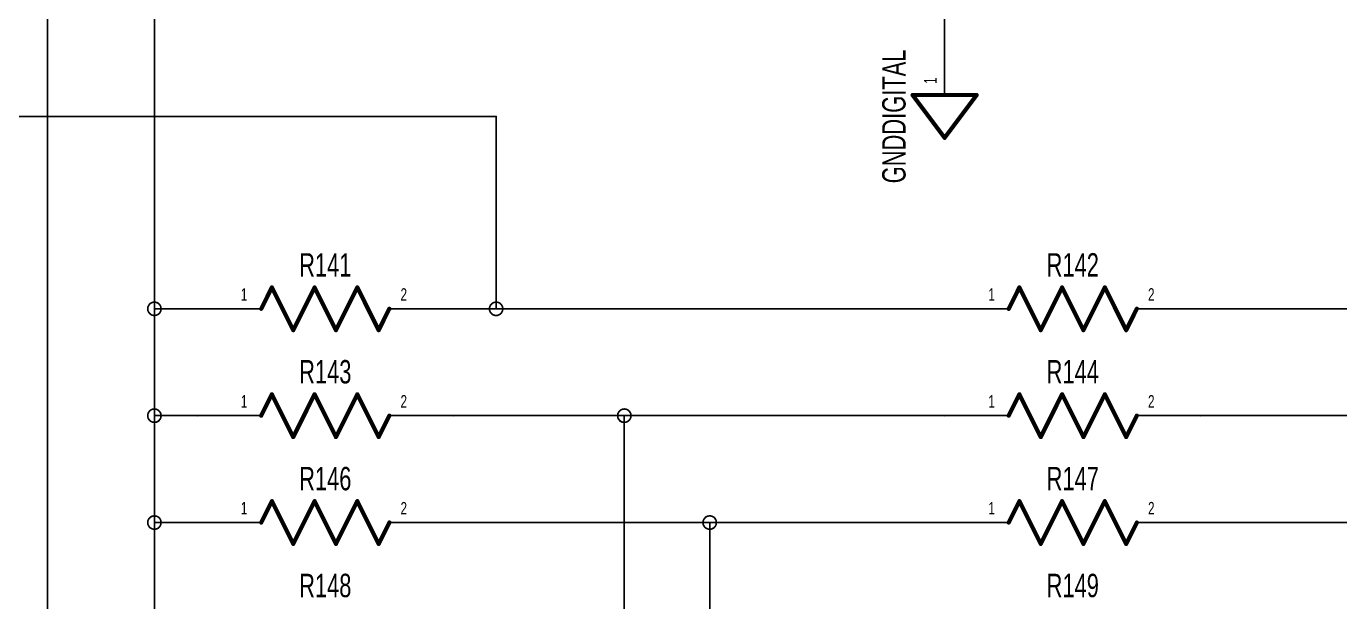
# Model space of a CAD drawing. Extents: x 0 to 23.8, y -0.1 to 21.2.
# Drawn here: x 6.6 to 9.675, y 9.424 to 10.77 of the extents above; entities that cross this region are included whole.
import ezdxf
from ezdxf.enums import TextEntityAlignment as Align

# ---------------------------------------------------------------- set-up
doc = ezdxf.new("R2010")
doc.units = 0
for name, color, linetype in [('Element', 253, 'CONTINUOUS'), ('Net', 50, 'CONTINUOUS'), ('Pin', 50, 'CONTINUOUS')]:
    doc.layers.add(name, color=color, linetype=linetype)

msp = doc.modelspace()

# ---------------------------------------------------------------- linework, layer by layer
at = {"layer": 'Element', "linetype": 'CONTINUOUS', "const_width": 0.0049}
for points in [[(8.6725, 10.6091, 1), (8.6775, 10.6091, 1), (8.6725, 10.6091, 1)], [(8.6725, 10.6091, 1), (8.6775, 10.6091, 1), (8.6725, 10.6091, 1)], [(8.8225, 10.6091, 1), (8.8275, 10.6091, 1), (8.8225, 10.6091, 1)], [(8.8225, 10.6091, 1), (8.8275, 10.6091, 1), (8.8225, 10.6091, 1)], [(8.7475, 10.5091, 1), (8.7525, 10.5091, 1), (8.7475, 10.5091, 1)], [(8.7475, 10.5091, 1), (8.7525, 10.5091, 1), (8.7475, 10.5091, 1)], [(7.1725, 10.1591, 1), (7.1775, 10.1591, 1), (7.1725, 10.1591, 1)], [(7.1725, 10.1591, 1), (7.1775, 10.1591, 1), (7.1725, 10.1591, 1)], [(7.2725, 10.1591, 1), (7.2775, 10.1591, 1), (7.2725, 10.1591, 1)], [(7.2725, 10.1591, 1), (7.2775, 10.1591, 1), (7.2725, 10.1591, 1)], [(7.3725, 10.1591, 1), (7.3775, 10.1591, 1), (7.3725, 10.1591, 1)], [(7.3725, 10.1591, 1), (7.3775, 10.1591, 1), (7.3725, 10.1591, 1)], [(8.9225, 10.1591, 1), (8.9275, 10.1591, 1), (8.9225, 10.1591, 1)], [(8.9225, 10.1591, 1), (8.9275, 10.1591, 1), (8.9225, 10.1591, 1)], [(9.0225, 10.1591, 1), (9.0275, 10.1591, 1), (9.0225, 10.1591, 1)], [(9.0225, 10.1591, 1), (9.0275, 10.1591, 1), (9.0225, 10.1591, 1)], [(9.1225, 10.1591, 1), (9.1275, 10.1591, 1), (9.1225, 10.1591, 1)], [(9.1225, 10.1591, 1), (9.1275, 10.1591, 1), (9.1225, 10.1591, 1)], [(7.1475, 10.1091, 1), (7.1525, 10.1091, 1), (7.1475, 10.1091, 1)], [(7.4475, 10.1091, 1), (7.4525, 10.1091, 1), (7.4475, 10.1091, 1)], [(8.8975, 10.1091, 1), (8.9025, 10.1091, 1), (8.8975, 10.1091, 1)], [(9.1975, 10.1091, 1), (9.2025, 10.1091, 1), (9.1975, 10.1091, 1)], [(7.2225, 10.0591, 1), (7.2275, 10.0591, 1), (7.2225, 10.0591, 1)], [(7.2225, 10.0591, 1), (7.2275, 10.0591, 1), (7.2225, 10.0591, 1)], [(7.3225, 10.0591, 1), (7.3275, 10.0591, 1), (7.3225, 10.0591, 1)], [(7.3225, 10.0591, 1), (7.3275, 10.0591, 1), (7.3225, 10.0591, 1)], [(7.4225, 10.0591, 1), (7.4275, 10.0591, 1), (7.4225, 10.0591, 1)], [(7.4225, 10.0591, 1), (7.4275, 10.0591, 1), (7.4225, 10.0591, 1)], [(8.9725, 10.0591, 1), (8.9775, 10.0591, 1), (8.9725, 10.0591, 1)], [(8.9725, 10.0591, 1), (8.9775, 10.0591, 1), (8.9725, 10.0591, 1)], [(9.0725, 10.0591, 1), (9.0775, 10.0591, 1), (9.0725, 10.0591, 1)], [(9.0725, 10.0591, 1), (9.0775, 10.0591, 1), (9.0725, 10.0591, 1)], [(9.1725, 10.0591, 1), (9.1775, 10.0591, 1), (9.1725, 10.0591, 1)], [(9.1725, 10.0591, 1), (9.1775, 10.0591, 1), (9.1725, 10.0591, 1)], [(7.1725, 9.9091, 1), (7.1775, 9.9091, 1), (7.1725, 9.9091, 1)], [(7.1725, 9.9091, 1), (7.1775, 9.9091, 1), (7.1725, 9.9091, 1)], [(7.2725, 9.9091, 1), (7.2775, 9.9091, 1), (7.2725, 9.9091, 1)], [(7.2725, 9.9091, 1), (7.2775, 9.9091, 1), (7.2725, 9.9091, 1)], [(7.3725, 9.9091, 1), (7.3775, 9.9091, 1), (7.3725, 9.9091, 1)], [(7.3725, 9.9091, 1), (7.3775, 9.9091, 1), (7.3725, 9.9091, 1)], [(8.9225, 9.9091, 1), (8.9275, 9.9091, 1), (8.9225, 9.9091, 1)], [(8.9225, 9.9091, 1), (8.9275, 9.9091, 1), (8.9225, 9.9091, 1)], [(9.0225, 9.9091, 1), (9.0275, 9.9091, 1), (9.0225, 9.9091, 1)], [(9.0225, 9.9091, 1), (9.0275, 9.9091, 1), (9.0225, 9.9091, 1)], [(9.1225, 9.9091, 1), (9.1275, 9.9091, 1), (9.1225, 9.9091, 1)], [(9.1225, 9.9091, 1), (9.1275, 9.9091, 1), (9.1225, 9.9091, 1)], [(7.1475, 9.8591, 1), (7.1525, 9.8591, 1), (7.1475, 9.8591, 1)], [(7.4475, 9.8591, 1), (7.4525, 9.8591, 1), (7.4475, 9.8591, 1)], [(8.8975, 9.8591, 1), (8.9025, 9.8591, 1), (8.8975, 9.8591, 1)], [(9.1975, 9.8591, 1), (9.2025, 9.8591, 1), (9.1975, 9.8591, 1)], [(7.2225, 9.8091, 1), (7.2275, 9.8091, 1), (7.2225, 9.8091, 1)], [(7.2225, 9.8091, 1), (7.2275, 9.8091, 1), (7.2225, 9.8091, 1)], [(7.3225, 9.8091, 1), (7.3275, 9.8091, 1), (7.3225, 9.8091, 1)], [(7.3225, 9.8091, 1), (7.3275, 9.8091, 1), (7.3225, 9.8091, 1)], [(7.4225, 9.8091, 1), (7.4275, 9.8091, 1), (7.4225, 9.8091, 1)], [(7.4225, 9.8091, 1), (7.4275, 9.8091, 1), (7.4225, 9.8091, 1)], [(8.9725, 9.8091, 1), (8.9775, 9.8091, 1), (8.9725, 9.8091, 1)], [(8.9725, 9.8091, 1), (8.9775, 9.8091, 1), (8.9725, 9.8091, 1)], [(9.0725, 9.8091, 1), (9.0775, 9.8091, 1), (9.0725, 9.8091, 1)], [(9.0725, 9.8091, 1), (9.0775, 9.8091, 1), (9.0725, 9.8091, 1)], [(9.1725, 9.8091, 1), (9.1775, 9.8091, 1), (9.1725, 9.8091, 1)], [(9.1725, 9.8091, 1), (9.1775, 9.8091, 1), (9.1725, 9.8091, 1)], [(7.1725, 9.6591, 1), (7.1775, 9.6591, 1), (7.1725, 9.6591, 1)], [(7.1725, 9.6591, 1), (7.1775, 9.6591, 1), (7.1725, 9.6591, 1)], [(7.2725, 9.6591, 1), (7.2775, 9.6591, 1), (7.2725, 9.6591, 1)], [(7.2725, 9.6591, 1), (7.2775, 9.6591, 1), (7.2725, 9.6591, 1)], [(7.3725, 9.6591, 1), (7.3775, 9.6591, 1), (7.3725, 9.6591, 1)], [(7.3725, 9.6591, 1), (7.3775, 9.6591, 1), (7.3725, 9.6591, 1)], [(8.9225, 9.6591, 1), (8.9275, 9.6591, 1), (8.9225, 9.6591, 1)], [(8.9225, 9.6591, 1), (8.9275, 9.6591, 1), (8.9225, 9.6591, 1)], [(9.0225, 9.6591, 1), (9.0275, 9.6591, 1), (9.0225, 9.6591, 1)], [(9.0225, 9.6591, 1), (9.0275, 9.6591, 1), (9.0225, 9.6591, 1)], [(9.1225, 9.6591, 1), (9.1275, 9.6591, 1), (9.1225, 9.6591, 1)], [(9.1225, 9.6591, 1), (9.1275, 9.6591, 1), (9.1225, 9.6591, 1)], [(7.1475, 9.6091, 1), (7.1525, 9.6091, 1), (7.1475, 9.6091, 1)], [(7.4475, 9.6091, 1), (7.4525, 9.6091, 1), (7.4475, 9.6091, 1)], [(8.8975, 9.6091, 1), (8.9025, 9.6091, 1), (8.8975, 9.6091, 1)], [(9.1975, 9.6091, 1), (9.2025, 9.6091, 1), (9.1975, 9.6091, 1)], [(7.2225, 9.5591, 1), (7.2275, 9.5591, 1), (7.2225, 9.5591, 1)], [(7.2225, 9.5591, 1), (7.2275, 9.5591, 1), (7.2225, 9.5591, 1)], [(7.3225, 9.5591, 1), (7.3275, 9.5591, 1), (7.3225, 9.5591, 1)], [(7.3225, 9.5591, 1), (7.3275, 9.5591, 1), (7.3225, 9.5591, 1)], [(7.4225, 9.5591, 1), (7.4275, 9.5591, 1), (7.4225, 9.5591, 1)], [(7.4225, 9.5591, 1), (7.4275, 9.5591, 1), (7.4225, 9.5591, 1)], [(8.9725, 9.5591, 1), (8.9775, 9.5591, 1), (8.9725, 9.5591, 1)], [(8.9725, 9.5591, 1), (8.9775, 9.5591, 1), (8.9725, 9.5591, 1)], [(9.0725, 9.5591, 1), (9.0775, 9.5591, 1), (9.0725, 9.5591, 1)], [(9.0725, 9.5591, 1), (9.0775, 9.5591, 1), (9.0725, 9.5591, 1)], [(9.1725, 9.5591, 1), (9.1775, 9.5591, 1), (9.1725, 9.5591, 1)], [(9.1725, 9.5591, 1), (9.1775, 9.5591, 1), (9.1725, 9.5591, 1)]]:
    msp.add_lwpolyline(points, format="xyb", dxfattribs=at)
at = {"layer": 'Element', "linetype": 'CONTINUOUS', "const_width": 0.0098}
for points in [[(8.675, 10.6091), (8.825, 10.6091)], [(8.675, 10.6091), (8.75, 10.5091)], [(8.75, 10.5091), (8.825, 10.6091)], [(7.15, 10.1091), (7.175, 10.1591)], [(7.175, 10.1591), (7.225, 10.0591)], [(7.225, 10.0591), (7.275, 10.1591)], [(7.275, 10.1591), (7.325, 10.0591)], [(7.325, 10.0591), (7.375, 10.1591)], [(7.375, 10.1591), (7.425, 10.0591)], [(8.9, 10.1091), (8.925, 10.1591)], [(8.925, 10.1591), (8.975, 10.0591)], [(8.975, 10.0591), (9.025, 10.1591)], [(9.025, 10.1591), (9.075, 10.0591)], [(9.075, 10.0591), (9.125, 10.1591)], [(9.125, 10.1591), (9.175, 10.0591)], [(7.425, 10.0591), (7.45, 10.1091)], [(9.175, 10.0591), (9.2, 10.1091)], [(7.15, 9.8591), (7.175, 9.9091)], [(7.175, 9.9091), (7.225, 9.8091)], [(7.225, 9.8091), (7.275, 9.9091)], [(7.275, 9.9091), (7.325, 9.8091)], [(7.325, 9.8091), (7.375, 9.9091)], [(7.375, 9.9091), (7.425, 9.8091)], [(8.9, 9.8591), (8.925, 9.9091)], [(8.925, 9.9091), (8.975, 9.8091)], [(8.975, 9.8091), (9.025, 9.9091)], [(9.025, 9.9091), (9.075, 9.8091)], [(9.075, 9.8091), (9.125, 9.9091)], [(9.125, 9.9091), (9.175, 9.8091)], [(7.425, 9.8091), (7.45, 9.8591)], [(9.175, 9.8091), (9.2, 9.8591)], [(7.15, 9.6091), (7.175, 9.6591)], [(7.175, 9.6591), (7.225, 9.5591)], [(7.225, 9.5591), (7.275, 9.6591)], [(7.275, 9.6591), (7.325, 9.5591)], [(7.325, 9.5591), (7.375, 9.6591)], [(7.375, 9.6591), (7.425, 9.5591)], [(8.9, 9.6091), (8.925, 9.6591)], [(8.925, 9.6591), (8.975, 9.5591)], [(8.975, 9.5591), (9.025, 9.6591)], [(9.025, 9.6591), (9.075, 9.5591)], [(9.075, 9.5591), (9.125, 9.6591)], [(9.125, 9.6591), (9.175, 9.5591)], [(7.425, 9.5591), (7.45, 9.6091)], [(9.175, 9.5591), (9.2, 9.6091)]]:
    msp.add_lwpolyline(points, dxfattribs=at)
at = {"layer": 'Net', "linetype": 'CONTINUOUS', "const_width": 0.0039}
for points in [[(6.9, 10.1091), (6.9, 13.2591)], [(6.65, 8.8091), (6.65, 13.0591)], [(8.75, 10.7591), (8.75, 10.8591)], [(3.2, 10.5591), (7.7, 10.5591)], [(7.7, 10.5591), (7.7, 10.1091)], [(6.8843, 10.1091), (6.885, 10.1042), (6.8873, 10.0998), (6.8907, 10.0963), (6.8951, 10.0941), (6.9, 10.0933), (6.9049, 10.0941), (6.9093, 10.0963), (6.9127, 10.0998), (6.915, 10.1042), (6.9157, 10.1091), (6.915, 10.1139), (6.9127, 10.1183), (6.9093, 10.1218), (6.9049, 10.124), (6.9, 10.1248), (6.8951, 10.124), (6.8907, 10.1218), (6.8873, 10.1183), (6.885, 10.1139), (6.8843, 10.1091)], [(7.6843, 10.1091), (7.685, 10.1042), (7.6873, 10.0998), (7.6907, 10.0963), (7.6951, 10.0941), (7.7, 10.0933), (7.7049, 10.0941), (7.7093, 10.0963), (7.7127, 10.0998), (7.715, 10.1042), (7.7157, 10.1091), (7.715, 10.1139), (7.7127, 10.1183), (7.7093, 10.1218), (7.7049, 10.124), (7.7, 10.1248), (7.6951, 10.124), (7.6907, 10.1218), (7.6873, 10.1183), (7.685, 10.1139), (7.6843, 10.1091)], [(6.9, 9.8591), (6.9, 10.1091)], [(6.9, 10.1091), (7, 10.1091)], [(6.9, 10.1091), (6.9, 10.1091)], [(7.6, 10.1091), (8.75, 10.1091)], [(9.35, 10.1091), (9.8, 10.1091)], [(6.8843, 9.8591), (6.885, 9.8542), (6.8873, 9.8498), (6.8907, 9.8463), (6.8951, 9.8441), (6.9, 9.8433), (6.9049, 9.8441), (6.9093, 9.8463), (6.9127, 9.8498), (6.915, 9.8542), (6.9157, 9.8591), (6.915, 9.8639), (6.9127, 9.8683), (6.9093, 9.8718), (6.9049, 9.874), (6.9, 9.8748), (6.8951, 9.874), (6.8907, 9.8718), (6.8873, 9.8683), (6.885, 9.8639), (6.8843, 9.8591)], [(7.9843, 9.8591), (7.985, 9.8542), (7.9873, 9.8498), (7.9907, 9.8463), (7.9951, 9.8441), (8, 9.8433), (8.0049, 9.8441), (8.0093, 9.8463), (8.0127, 9.8498), (8.015, 9.8542), (8.0157, 9.8591), (8.015, 9.8639), (8.0127, 9.8683), (8.0093, 9.8718), (8.0049, 9.874), (8, 9.8748), (7.9951, 9.874), (7.9907, 9.8718), (7.9873, 9.8683), (7.985, 9.8639), (7.9843, 9.8591)], [(6.9, 9.6091), (6.9, 9.8591)], [(6.9, 9.8591), (7, 9.8591)], [(6.9, 9.8591), (6.9, 9.8591)], [(8.75, 9.8591), (7.6, 9.8591)], [(8, 7.4091), (8, 9.8591)], [(9.75, 9.8591), (9.35, 9.8591)], [(6.8843, 9.6091), (6.885, 9.6042), (6.8873, 9.5998), (6.8907, 9.5963), (6.8951, 9.5941), (6.9, 9.5933), (6.9049, 9.5941), (6.9093, 9.5963), (6.9127, 9.5998), (6.915, 9.6042), (6.9157, 9.6091), (6.915, 9.6139), (6.9127, 9.6183), (6.9093, 9.6218), (6.9049, 9.624), (6.9, 9.6248), (6.8951, 9.624), (6.8907, 9.6218), (6.8873, 9.6183), (6.885, 9.6139), (6.8843, 9.6091)], [(8.1843, 9.6091), (8.185, 9.6042), (8.1873, 9.5998), (8.1907, 9.5963), (8.1951, 9.5941), (8.2, 9.5933), (8.2049, 9.5941), (8.2093, 9.5963), (8.2127, 9.5998), (8.215, 9.6042), (8.2157, 9.6091), (8.215, 9.6139), (8.2127, 9.6183), (8.2093, 9.6218), (8.2049, 9.624), (8.2, 9.6248), (8.1951, 9.624), (8.1907, 9.6218), (8.1873, 9.6183), (8.185, 9.6139), (8.1843, 9.6091)], [(6.9, 9.3591), (6.9, 9.6091)], [(6.9, 9.6091), (7, 9.6091)], [(6.9, 9.6091), (6.9, 9.6091)], [(7.6, 9.6091), (8.75, 9.6091)], [(8.2, 7.2091), (8.2, 9.6091)], [(9.35, 9.6091), (9.7, 9.6091)]]:
    msp.add_lwpolyline(points, dxfattribs=at)
at = {"layer": 'Net', "linetype": 'CONTINUOUS', "const_width": 0.002}
for points in [[(8.749, 10.7591, 1), (8.751, 10.7591, 1), (8.749, 10.7591, 1)], [(7.699, 10.5591, 1), (7.701, 10.5591, 1), (7.699, 10.5591, 1)], [(7.699, 10.5591, 1), (7.701, 10.5591, 1), (7.699, 10.5591, 1)], [(6.8833, 10.1091, 1), (6.8852, 10.1091, 1), (6.8833, 10.1091, 1)], [(6.899, 10.1091, 1), (6.901, 10.1091, 1), (6.899, 10.1091, 1)], [(6.899, 10.1091, 1), (6.901, 10.1091, 1), (6.899, 10.1091, 1)], [(6.899, 10.1091, 1), (6.901, 10.1091, 1), (6.899, 10.1091, 1)], [(6.899, 10.1091, 1), (6.901, 10.1091, 1), (6.899, 10.1091, 1)], [(6.999, 10.1091, 1), (7.001, 10.1091, 1), (6.999, 10.1091, 1)], [(7.599, 10.1091, 1), (7.601, 10.1091, 1), (7.599, 10.1091, 1)], [(7.6833, 10.1091, 1), (7.6852, 10.1091, 1), (7.6833, 10.1091, 1)], [(7.699, 10.1091, 1), (7.701, 10.1091, 1), (7.699, 10.1091, 1)], [(8.749, 10.1091, 1), (8.751, 10.1091, 1), (8.749, 10.1091, 1)], [(9.349, 10.1091, 1), (9.351, 10.1091, 1), (9.349, 10.1091, 1)], [(6.8833, 9.8591, 1), (6.8852, 9.8591, 1), (6.8833, 9.8591, 1)], [(6.899, 9.8591, 1), (6.901, 9.8591, 1), (6.899, 9.8591, 1)], [(6.899, 9.8591, 1), (6.901, 9.8591, 1), (6.899, 9.8591, 1)], [(6.899, 9.8591, 1), (6.901, 9.8591, 1), (6.899, 9.8591, 1)], [(6.899, 9.8591, 1), (6.901, 9.8591, 1), (6.899, 9.8591, 1)], [(6.999, 9.8591, 1), (7.001, 9.8591, 1), (6.999, 9.8591, 1)], [(7.599, 9.8591, 1), (7.601, 9.8591, 1), (7.599, 9.8591, 1)], [(7.9833, 9.8591, 1), (7.9852, 9.8591, 1), (7.9833, 9.8591, 1)], [(7.999, 9.8591, 1), (8.001, 9.8591, 1), (7.999, 9.8591, 1)], [(8.749, 9.8591, 1), (8.751, 9.8591, 1), (8.749, 9.8591, 1)], [(9.349, 9.8591, 1), (9.351, 9.8591, 1), (9.349, 9.8591, 1)], [(6.8833, 9.6091, 1), (6.8852, 9.6091, 1), (6.8833, 9.6091, 1)], [(6.899, 9.6091, 1), (6.901, 9.6091, 1), (6.899, 9.6091, 1)], [(6.899, 9.6091, 1), (6.901, 9.6091, 1), (6.899, 9.6091, 1)], [(6.899, 9.6091, 1), (6.901, 9.6091, 1), (6.899, 9.6091, 1)], [(6.899, 9.6091, 1), (6.901, 9.6091, 1), (6.899, 9.6091, 1)], [(6.999, 9.6091, 1), (7.001, 9.6091, 1), (6.999, 9.6091, 1)], [(7.599, 9.6091, 1), (7.601, 9.6091, 1), (7.599, 9.6091, 1)], [(8.1833, 9.6091, 1), (8.1852, 9.6091, 1), (8.1833, 9.6091, 1)], [(8.199, 9.6091, 1), (8.201, 9.6091, 1), (8.199, 9.6091, 1)], [(8.749, 9.6091, 1), (8.751, 9.6091, 1), (8.749, 9.6091, 1)], [(9.349, 9.6091, 1), (9.351, 9.6091, 1), (9.349, 9.6091, 1)]]:
    msp.add_lwpolyline(points, format="xyb", dxfattribs=at)
at = {"layer": 'Pin', "linetype": 'CONTINUOUS', "const_width": 0.0039}
for points in [[(8.75, 10.6091), (8.75, 10.7591)], [(7.15, 10.1091), (7, 10.1091)], [(7.45, 10.1091), (7.6, 10.1091)], [(8.9, 10.1091), (8.75, 10.1091)], [(9.2, 10.1091), (9.35, 10.1091)], [(7.15, 9.8591), (7, 9.8591)], [(7.45, 9.8591), (7.6, 9.8591)], [(8.9, 9.8591), (8.75, 9.8591)], [(9.2, 9.8591), (9.35, 9.8591)], [(7.15, 9.6091), (7, 9.6091)], [(7.45, 9.6091), (7.6, 9.6091)], [(8.9, 9.6091), (8.75, 9.6091)], [(9.2, 9.6091), (9.35, 9.6091)]]:
    msp.add_lwpolyline(points, dxfattribs=at)
at = {"layer": 'Pin', "linetype": 'CONTINUOUS', "const_width": 0.002}
for points in [[(8.749, 10.7591, 1), (8.751, 10.7591, 1), (8.749, 10.7591, 1)], [(8.749, 10.6091, 1), (8.751, 10.6091, 1), (8.749, 10.6091, 1)], [(6.999, 10.1091, 1), (7.001, 10.1091, 1), (6.999, 10.1091, 1)], [(7.149, 10.1091, 1), (7.151, 10.1091, 1), (7.149, 10.1091, 1)], [(7.449, 10.1091, 1), (7.451, 10.1091, 1), (7.449, 10.1091, 1)], [(7.599, 10.1091, 1), (7.601, 10.1091, 1), (7.599, 10.1091, 1)], [(8.749, 10.1091, 1), (8.751, 10.1091, 1), (8.749, 10.1091, 1)], [(8.899, 10.1091, 1), (8.901, 10.1091, 1), (8.899, 10.1091, 1)], [(9.199, 10.1091, 1), (9.201, 10.1091, 1), (9.199, 10.1091, 1)], [(9.349, 10.1091, 1), (9.351, 10.1091, 1), (9.349, 10.1091, 1)], [(6.999, 9.8591, 1), (7.001, 9.8591, 1), (6.999, 9.8591, 1)], [(7.149, 9.8591, 1), (7.151, 9.8591, 1), (7.149, 9.8591, 1)], [(7.449, 9.8591, 1), (7.451, 9.8591, 1), (7.449, 9.8591, 1)], [(7.599, 9.8591, 1), (7.601, 9.8591, 1), (7.599, 9.8591, 1)], [(8.749, 9.8591, 1), (8.751, 9.8591, 1), (8.749, 9.8591, 1)], [(8.899, 9.8591, 1), (8.901, 9.8591, 1), (8.899, 9.8591, 1)], [(9.199, 9.8591, 1), (9.201, 9.8591, 1), (9.199, 9.8591, 1)], [(9.349, 9.8591, 1), (9.351, 9.8591, 1), (9.349, 9.8591, 1)], [(6.999, 9.6091, 1), (7.001, 9.6091, 1), (6.999, 9.6091, 1)], [(7.149, 9.6091, 1), (7.151, 9.6091, 1), (7.149, 9.6091, 1)], [(7.449, 9.6091, 1), (7.451, 9.6091, 1), (7.449, 9.6091, 1)], [(7.599, 9.6091, 1), (7.601, 9.6091, 1), (7.599, 9.6091, 1)], [(8.749, 9.6091, 1), (8.751, 9.6091, 1), (8.749, 9.6091, 1)], [(8.899, 9.6091, 1), (8.901, 9.6091, 1), (8.899, 9.6091, 1)], [(9.199, 9.6091, 1), (9.201, 9.6091, 1), (9.199, 9.6091, 1)], [(9.349, 9.6091, 1), (9.351, 9.6091, 1), (9.349, 9.6091, 1)]]:
    msp.add_lwpolyline(points, format="xyb", dxfattribs=at)

# ---------------------------------------------------------------- texts
at = {"layer": 'Element', "width": 0.7}
msp.add_text('GNDDIGITAL', height=0.0547, rotation=90, dxfattribs=at).set_placement((8.675, 10.5591), align=Align.BOTTOM_CENTER)
for s, p in [('R142', (9.05, 10.1681)), ('R141', (7.3, 10.1681)), ('R143', (7.3, 9.9181)), ('R144', (9.05, 9.9181)), ('R146', (7.3, 9.6681)), ('R147', (9.05, 9.6681)), ('R148', (7.3, 9.4181)), ('R149', (9.05, 9.4181))]:
    msp.add_text(s, height=0.0547, dxfattribs=at).set_placement(p, align=Align.BOTTOM_CENTER)
at = {"layer": 'Pin', "width": 0.7}
msp.add_text('1', height=0.0292, rotation=90, dxfattribs=at).set_placement((8.7019, 10.6353), align=Align.TOP_LEFT)
for s, p in [('1', (7.1024, 10.1572)), ('2', (7.4762, 10.1572)), ('1', (8.8524, 10.1572)), ('2', (9.2262, 10.1572)), ('1', (7.1024, 9.9072)), ('2', (7.4762, 9.9072)), ('1', (8.8524, 9.9072)), ('2', (9.2262, 9.9072)), ('1', (7.1024, 9.6572)), ('2', (7.4762, 9.6572)), ('1', (8.8524, 9.6572)), ('2', (9.2262, 9.6572))]:
    msp.add_text(s, height=0.0292, dxfattribs=at).set_placement(p, align=Align.TOP_LEFT)

doc.saveas('drawing.dxf')
